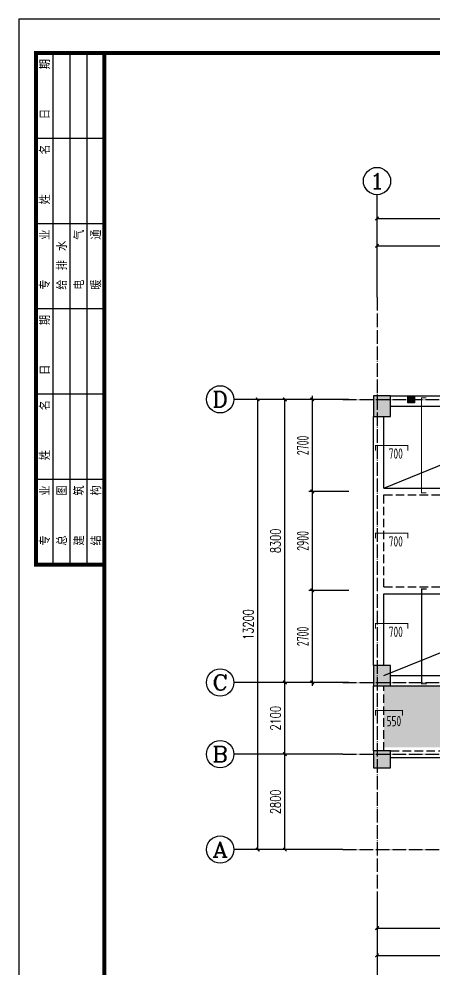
# Model space of a CAD drawing. Extents: x -441005 to 725361, y -182459 to 319313.
# Drawn here: x 139600 to 151772, y -119800 to -91950 of the extents above; entities that cross this region are included whole.
import ezdxf
from ezdxf.enums import TextEntityAlignment as Align

# ---------------------------------------------------------------- set-up
doc = ezdxf.new("R2010")
doc.units = 0
doc.header["$LTSCALE"] = 100
for name, pattern in [('DASHED', [0.75, 0.5, -0.25]), ('DOTE', [2.42, 2, -0.2, 0.02, -0.2]), ('HIDDEN', [7, 5, -2])]:
    doc.linetypes.add(name, pattern=pattern)
doc.layers.get('0').update_dxf_attribs({"linetype": 'CONTINUOUS'})
doc.layers.get('Defpoints').update_dxf_attribs({"linetype": 'CONTINUOUS'})
for name, color, linetype in [('AXIS', 3, 'CONTINUOUS'), ('AXIS_TEXT', 7, 'CONTINUOUS'), ('BEAM', 4, 'DASHED'), ('BEAM_CON', 4, 'CONTINUOUS'), ('B板筋标注', 7, 'CONTINUOUS'), ('B板细部尺寸标注', 9, 'CONTINUOUS'), ('COLU', 7, 'CONTINUOUS'), ('DOTE', 8, 'DOTE'), ('FSK_FREIN', 2, 'CONTINUOUS'), ('FSK_FTEXT', 4, 'CONTINUOUS'), ('GZ', 2, 'CONTINUOUS'), ('图框', 7, 'CONTINUOUS')]:
    doc.layers.add(name, color=color, linetype=linetype)
doc.styles.add('_TCH_AXIS', font='COMPLEX', dxfattribs={"bigfont": 'GBCBIG'})
doc.styles.add('_TCH_DIM_T3', font='simplex_.ttf', dxfattribs={"width": 0.705882, "bigfont": 'GBCBIG'})
doc.styles.add('BW_Rein', font='Tssdeng.shx', dxfattribs={"width": 0.7, "bigfont": 'hztxt.shx'})
doc.styles.add('COMPLEX', font='COMPLEX')
doc.styles.add('HZTXT', font='TXT', dxfattribs={"bigfont": 'HZTXT'})
doc.styles.add('TSSD_Dimension', font='tssdeng.shx', dxfattribs={"width": 0.62, "bigfont": '1.shx'})
doc.dimstyles.new('_TCH_ARCH&&100', dxfattribs={"dimtxt": 297.5, "dimasz": 100, "dimexe": 250, "dimexo": 300, "dimgap": 126.25, "dimtad": 1, "dimdec": 0, "dimzin": 0, "dimdsep": 46, "dimtxsty": '_TCH_DIM_T3', "dimblk": 'ARCHTICK', "dimcen": 0.09, "dimclrt": 7, "dimazin": 2, "dimtfac": 1, "dimtdec": 0, "dimtix": 1, "dimtmove": 2, "dimatfit": 3, "dimfxl": 0, "dimtolj": 1, "dimtzin": 0, "dimarcsym": 0})
doc.dimstyles.new('TSSD_100_100', dxfattribs={"dimtxt": 350, "dimasz": 100, "dimexe": 100, "dimexo": 250, "dimgap": 100, "dimtad": 1, "dimdec": 0, "dimzin": 0, "dimdsep": 46, "dimtxsty": 'TSSD_Dimension', "dimblk": 'ARCHTICK', "dimblk1": 'ARCHTICK', "dimblk2": 'ARCHTICK', "dimcen": 0, "dimdle": 100, "dimclrt": 7, "dimadec": 0, "dimazin": 0, "dimtfac": 1, "dimtdec": 0, "dimtix": 1, "dimtmove": 2, "dimatfit": 3, "dimfxl": 0, "dimtolj": 1, "dimtzin": 0, "dimarcsym": 0})

# ---------------------------------------------------------------- blocks, each defined once
blk = doc.blocks.new('_AXISO')
blk.add_circle((0, 0), 0.5)
at = {"layer": 'AXIS_TEXT', "style": 'COMPLEX', "width": 1.041667}
blk.add_attdef('A', text='', height=0.56, dxfattribs=at).set_placement((-0.25, -0.28), (0.25, -0.28), align=Align.FIT)
blk = doc.blocks.new('_ArchTick')
at = {"color": 0, "linetype": 'ByBlock', "const_width": 0.4}
blk.add_lwpolyline([(-0.5, -0.5), (0.5, 0.5)], dxfattribs=at)
blk = doc.blocks.new('*D10')
at = {"layer": 'AXIS', "color": 0, "lineweight": -2}
for p, q in [((148800, -113500), (147150, -113500)), ((147400, -116300), (147400, -113500)), ((148800, -116300), (147150, -116300))]:
    blk.add_line(p, q, dxfattribs=at)
at = {"layer": 'Defpoints', "color": 0}
for p in [(147400, -113500), (149100, -113500), (149100, -116300)]:
    blk.add_point(p, dxfattribs=at)
at = {"layer": 'AXIS', "color": 0, "lineweight": -2, "xscale": 100, "yscale": 100, "zscale": 100}
for p, rotation in [((147400, -113500), 90), ((147400, -116300), 270)]:
    blk.add_blockref('_ArchTick', p, dxfattribs=dict(at, rotation=rotation))
at = {"layer": 'AXIS', "color": 7, "insert": (147125, -114900), "char_height": 297.5, "attachment_point": 5, "rotation": 90, "style": '_TCH_DIM_T3'}
blk.add_mtext('\\A1;2800', dxfattribs=at)
blk = doc.blocks.new('*D11')
at = {"layer": 'AXIS', "color": 0, "lineweight": -2}
for p, q in [((148800, -111400), (147150, -111400)), ((147400, -113500), (147400, -111400)), ((148800, -113500), (147150, -113500))]:
    blk.add_line(p, q, dxfattribs=at)
at = {"layer": 'Defpoints', "color": 0}
for p in [(147400, -111400), (149100, -111400), (149100, -113500)]:
    blk.add_point(p, dxfattribs=at)
at = {"layer": 'AXIS', "color": 0, "lineweight": -2, "xscale": 100, "yscale": 100, "zscale": 100}
for p, rotation in [((147400, -111400), 90), ((147400, -113500), 270)]:
    blk.add_blockref('_ArchTick', p, dxfattribs=dict(at, rotation=rotation))
at = {"layer": 'AXIS', "color": 7, "insert": (147125, -112450), "char_height": 297.5, "attachment_point": 5, "rotation": 90, "style": '_TCH_DIM_T3'}
blk.add_mtext('\\A1;2100', dxfattribs=at)
blk = doc.blocks.new('*D12')
at = {"layer": 'AXIS', "color": 0, "lineweight": -2}
for p, q in [((148800, -103100), (147150, -103100)), ((147400, -111400), (147400, -103100)), ((148800, -111400), (147150, -111400))]:
    blk.add_line(p, q, dxfattribs=at)
at = {"layer": 'Defpoints', "color": 0}
for p in [(147400, -103100), (149100, -103100), (149100, -111400)]:
    blk.add_point(p, dxfattribs=at)
at = {"layer": 'AXIS', "color": 0, "lineweight": -2, "xscale": 100, "yscale": 100, "zscale": 100}
for p, rotation in [((147400, -103100), 90), ((147400, -111400), 270)]:
    blk.add_blockref('_ArchTick', p, dxfattribs=dict(at, rotation=rotation))
at = {"layer": 'AXIS', "color": 7, "insert": (147125, -107250), "char_height": 297.5, "attachment_point": 5, "rotation": 90, "style": '_TCH_DIM_T3'}
blk.add_mtext('\\A1;8300', dxfattribs=at)
blk = doc.blocks.new('*D13')
at = {"layer": 'AXIS', "color": 0, "lineweight": -2}
for p, q in [((150100, -99800), (150100, -98350)), ((156350, -99800), (156350, -98350)), ((150100, -98600), (156350, -98600))]:
    blk.add_line(p, q, dxfattribs=at)
at = {"layer": 'Defpoints', "color": 0}
for p in [(156350, -98600), (150100, -100100), (156350, -100100)]:
    blk.add_point(p, dxfattribs=at)
at = {"layer": 'AXIS', "color": 0, "lineweight": -2, "xscale": 100, "yscale": 100, "zscale": 100, "rotation": 180}
blk.add_blockref('_ArchTick', (150100, -98600), dxfattribs=at)
at = {"layer": 'AXIS', "color": 0, "lineweight": -2, "xscale": 100, "yscale": 100, "zscale": 100}
blk.add_blockref('_ArchTick', (156350, -98600), dxfattribs=at)
at = {"layer": 'AXIS', "color": 7, "insert": (153225, -98325), "char_height": 297.5, "attachment_point": 5, "style": '_TCH_DIM_T3'}
blk.add_mtext('\\A1;6250', dxfattribs=at)
blk = doc.blocks.new('*D20')
at = {"layer": 'AXIS', "color": 0, "lineweight": -2}
for p, q in [((150100, -117900), (150100, -118850)), ((156350, -117900), (156350, -118850)), ((150100, -118600), (156350, -118600))]:
    blk.add_line(p, q, dxfattribs=at)
at = {"layer": 'Defpoints', "color": 0}
for p in [(150100, -117600), (156350, -117600), (156350, -118600)]:
    blk.add_point(p, dxfattribs=at)
at = {"layer": 'AXIS', "color": 0, "lineweight": -2, "xscale": 100, "yscale": 100, "zscale": 100, "rotation": 180}
blk.add_blockref('_ArchTick', (150100, -118600), dxfattribs=at)
at = {"layer": 'AXIS', "color": 0, "lineweight": -2, "xscale": 100, "yscale": 100, "zscale": 100}
blk.add_blockref('_ArchTick', (156350, -118600), dxfattribs=at)
at = {"layer": 'AXIS', "color": 7, "insert": (153225, -118325), "char_height": 297.5, "attachment_point": 5, "style": '_TCH_DIM_T3'}
blk.add_mtext('\\A1;6250', dxfattribs=at)
blk = doc.blocks.new('*D26')
at = {"layer": 'AXIS', "color": 0, "lineweight": -2}
for p, q in [((148800, -103100), (146350, -103100)), ((146600, -116300), (146600, -103100)), ((148800, -116300), (146350, -116300))]:
    blk.add_line(p, q, dxfattribs=at)
at = {"layer": 'Defpoints', "color": 0}
for p in [(146600, -103100), (149100, -103100), (149100, -116300)]:
    blk.add_point(p, dxfattribs=at)
at = {"layer": 'AXIS', "color": 0, "lineweight": -2, "xscale": 100, "yscale": 100, "zscale": 100}
for p, rotation in [((146600, -103100), 90), ((146600, -116300), 270)]:
    blk.add_blockref('_ArchTick', p, dxfattribs=dict(at, rotation=rotation))
at = {"layer": 'AXIS', "color": 7, "insert": (146325, -109700), "char_height": 297.5, "attachment_point": 5, "rotation": 90, "style": '_TCH_DIM_T3'}
blk.add_mtext('\\A1;13200', dxfattribs=at)
blk = doc.blocks.new('*D30')
at = {"layer": 'AXIS', "color": 0, "lineweight": -2}
for p, q in [((150100, -117900), (150100, -119650)), ((203950, -117900), (203950, -119650)), ((150100, -119400), (203950, -119400))]:
    blk.add_line(p, q, dxfattribs=at)
at = {"layer": 'Defpoints', "color": 0}
for p in [(150100, -117600), (203950, -117600), (203950, -119400)]:
    blk.add_point(p, dxfattribs=at)
at = {"layer": 'AXIS', "color": 0, "lineweight": -2, "xscale": 100, "yscale": 100, "zscale": 100, "rotation": 180}
blk.add_blockref('_ArchTick', (150100, -119400), dxfattribs=at)
at = {"layer": 'AXIS', "color": 0, "lineweight": -2, "xscale": 100, "yscale": 100, "zscale": 100}
blk.add_blockref('_ArchTick', (203950, -119400), dxfattribs=at)
at = {"layer": 'AXIS', "color": 7, "insert": (177025, -119125), "char_height": 297.5, "attachment_point": 5, "style": '_TCH_DIM_T3'}
blk.add_mtext('\\A1;53850', dxfattribs=at)
blk = doc.blocks.new('*D35')
at = {"layer": 'B板细部尺寸标注', "color": 0, "lineweight": -2}
for p, q in [((148200, -103000), (148200, -105900)), ((149272, -103100), (148100, -103100)), ((149272, -105800), (148100, -105800))]:
    blk.add_line(p, q, dxfattribs=at)
at = {"layer": 'Defpoints', "color": 0}
for p in [(149522, -103100), (148200, -105800), (149522, -105800)]:
    blk.add_point(p, dxfattribs=at)
at = {"layer": 'B板细部尺寸标注', "color": 0, "lineweight": -2, "xscale": 100, "yscale": 100, "zscale": 100}
for p, rotation in [((148200, -103100), 90), ((148200, -105800), 270)]:
    blk.add_blockref('_ArchTick', p, dxfattribs=dict(at, rotation=rotation))
at = {"layer": 'B板细部尺寸标注', "color": 7, "insert": (147925, -104450), "char_height": 350, "attachment_point": 5, "rotation": 90, "style": 'TSSD_Dimension'}
blk.add_mtext('\\A1;2700', dxfattribs=at)
blk = doc.blocks.new('*D36')
at = {"layer": 'B板细部尺寸标注', "color": 0, "lineweight": -2}
for p, q in [((149272, -105800), (148100, -105800)), ((148200, -105700), (148200, -108800)), ((149272, -108700), (148100, -108700))]:
    blk.add_line(p, q, dxfattribs=at)
at = {"layer": 'Defpoints', "color": 0}
for p in [(149522, -105800), (148200, -108700), (149522, -108700)]:
    blk.add_point(p, dxfattribs=at)
at = {"layer": 'B板细部尺寸标注', "color": 0, "lineweight": -2, "xscale": 100, "yscale": 100, "zscale": 100}
for p, rotation in [((148200, -105800), 90), ((148200, -108700), 270)]:
    blk.add_blockref('_ArchTick', p, dxfattribs=dict(at, rotation=rotation))
at = {"layer": 'B板细部尺寸标注', "color": 7, "insert": (147925, -107250), "char_height": 350, "attachment_point": 5, "rotation": 90, "style": 'TSSD_Dimension'}
blk.add_mtext('\\A1;2900', dxfattribs=at)
blk = doc.blocks.new('*D37')
at = {"layer": 'B板细部尺寸标注', "color": 0, "lineweight": -2}
for p, q in [((148200, -108600), (148200, -111500)), ((149272, -108700), (148100, -108700)), ((149272, -111400), (148100, -111400))]:
    blk.add_line(p, q, dxfattribs=at)
at = {"layer": 'Defpoints', "color": 0}
for p in [(149522, -108700), (148200, -111400), (149522, -111400)]:
    blk.add_point(p, dxfattribs=at)
at = {"layer": 'B板细部尺寸标注', "color": 0, "lineweight": -2, "xscale": 100, "yscale": 100, "zscale": 100}
for p, rotation in [((148200, -108700), 90), ((148200, -111400), 270)]:
    blk.add_blockref('_ArchTick', p, dxfattribs=dict(at, rotation=rotation))
at = {"layer": 'B板细部尺寸标注', "color": 7, "insert": (147925, -110050), "char_height": 350, "attachment_point": 5, "rotation": 90, "style": 'TSSD_Dimension'}
blk.add_mtext('\\A1;2700', dxfattribs=at)
blk = doc.blocks.new('A2+1_2')
at = {"layer": '图框'}
for p, q in [((1000, 26000), (1000, 41000)), ((1500, 26000), (1500, 41000)), ((2000, 26000), (2000, 41000)), ((2500, 38500), (500, 38500)), ((2500, 36000), (500, 36000)), ((2500, 33500), (500, 33500)), ((2500, 31000), (500, 31000)), ((2500, 28500), (500, 28500))]:
    blk.add_line(p, q, dxfattribs=at)
blk.add_lwpolyline([(0, 0), (89100, 0), (89100, 42000), (0, 42000)], close=True, dxfattribs=at)
at = {"layer": '图框', "const_width": 120}
blk.add_lwpolyline([(2500, 41000), (500, 41000), (500, 26000), (2500, 26000)], dxfattribs=at)
blk.add_lwpolyline([(2500, 1000), (88100, 1000), (88100, 41000), (2500, 41000)], close=True, dxfattribs=at)
at = {"layer": '图框', "style": 'HZTXT'}
for s, p in [('日    期', (911, 39064)), ('姓    名', (911, 36564)), ('专    业', (911, 34064)), ('电    气', (1911, 34064)), ('暖    通', (2411, 34064)), ('给 排 水', (1411, 34064)), ('日    期', (911, 31564)), ('姓    名', (911, 29064)), ('专    业', (911, 26564)), ('总    图', (1411, 26564)), ('建    筑', (1911, 26564)), ('结    构', (2411, 26564))]:
    blk.add_text(s, height=300, rotation=90, dxfattribs=at).set_placement(p)
blk = doc.blocks.new('GZ')
at = {"layer": 'GZ'}
blk.add_hatch(color=252, dxfattribs=at).paths.add_polyline_path([(200, 0), (0, 0), (0, 200), (200, 200)])
at = {"layer": 'GZ', "color": 2}
blk.add_lwpolyline([(200, 0), (0, 0), (0, 200), (200, 200)], close=True, dxfattribs=at)
blk = doc.blocks.new('A$C7B5C40C7')
at = {"layer": 'GZ'}
blk.add_blockref('GZ', (1000, -200), dxfattribs=at)
blk = doc.blocks.new('*D1899')
at = {"layer": 'AXIS', "color": 0, "lineweight": -2}
for p, q in [((150100, -99000), (150100, -97550)), ((203950, -99000), (203950, -97550)), ((150100, -97800), (203950, -97800))]:
    blk.add_line(p, q, dxfattribs=at)
at = {"layer": 'Defpoints', "color": 0}
for p in [(203950, -97800), (150100, -99300), (203950, -99300)]:
    blk.add_point(p, dxfattribs=at)
at = {"layer": 'AXIS', "color": 0, "lineweight": -2, "xscale": 100, "yscale": 100, "zscale": 100, "rotation": 180}
blk.add_blockref('_ArchTick', (150100, -97800), dxfattribs=at)
at = {"layer": 'AXIS', "color": 0, "lineweight": -2, "xscale": 100, "yscale": 100, "zscale": 100}
blk.add_blockref('_ArchTick', (203950, -97800), dxfattribs=at)
at = {"layer": 'AXIS', "color": 7, "insert": (177025, -97525), "char_height": 297.5, "attachment_point": 5, "style": '_TCH_DIM_T3'}
blk.add_mtext('\\A1;53850', dxfattribs=at)

msp = doc.modelspace()

# ---------------------------------------------------------------- hatches: boundary and pattern name
at = {"layer": 'B板筋标注'}
h = msp.add_hatch(dxfattribs=at)
h.set_pattern_fill('CROSS', color=6, scale=50, style=0)
h.set_pattern_definition([(0, (150000, 0), (317.5, 317.5), [158.75, -476.25]), (90, (150079.38, -79.38), (-317.5, 317.5), [158.75, -476.25])])
h.paths.add_polyline_path([(150300, -113300), (190650, -113300), (190650, -113500), (205650, -113500), (205650, -111500), (197750, -111500), (197750, -111200), (190950, -111200), (190950, -111500), (150300, -111500)])
at = {"layer": 'COLU'}
for points in [[(150500, -103600), (150500, -103000), (150000, -103000), (150000, -103600)], [(150500, -111500), (150500, -110900), (150000, -110900), (150000, -111500)], [(150500, -113900), (150500, -113400), (150000, -113400), (150000, -113900)]]:
    msp.add_hatch(color=251, dxfattribs=at).paths.add_polyline_path(points)

# ---------------------------------------------------------------- linework, layer by layer
at = {"layer": 'AXIS'}
for p, q in [((150100, -100100), (150100, -97100)), ((149100, -103100), (145900, -103100)), ((149100, -111400), (145900, -111400)), ((149100, -113500), (145900, -113500)), ((149100, -116300), (145900, -116300)), ((150100, -117600), (150100, -120100))]:
    msp.add_line(p, q, dxfattribs=at)
at = {"layer": 'BEAM', "linetype": 'HIDDEN', "ltscale": 0.5}
for p, q in [((150300, -105900), (156200, -105900)), ((150300, -108600), (150300, -105900)), ((150300, -108600), (156200, -108600)), ((150300, -113400), (150300, -111500)), ((150500, -113400), (156100, -113400))]:
    msp.add_line(p, q, dxfattribs=at)
at = {"layer": 'BEAM_CON'}
for p, q in [((150500, -103000), (156100, -103000)), ((150500, -103300), (156100, -103300)), ((150000, -110900), (150000, -103600)), ((150300, -105700), (150300, -103600)), ((150300, -105700), (156200, -105700)), ((150300, -108800), (156200, -108800)), ((150300, -110900), (150300, -108800)), ((150500, -111200), (156100, -111200)), ((150000, -113400), (150000, -111500)), ((150500, -111500), (156100, -111500)), ((150500, -113600), (156100, -113600))]:
    msp.add_line(p, q, dxfattribs=at)
at = {"layer": 'B板筋标注'}
for p, q in [((150300, -105700), (156200, -103300)), ((150300, -111200), (156200, -108800))]:
    msp.add_line(p, q, dxfattribs=at)
at = {"layer": 'COLU'}
for points in [[(150500, -103600), (150500, -103000), (150000, -103000), (150000, -103600)], [(150500, -111500), (150500, -110900), (150000, -110900), (150000, -111500)], [(150500, -113900), (150500, -113400), (150000, -113400), (150000, -113900)]]:
    msp.add_lwpolyline(points, close=True, dxfattribs=at)
at = {"layer": 'DOTE', "ltscale": 2}
for p, q in [((150100, -100100), (150100, -117600)), ((149100, -103100), (207300, -103100)), ((149100, -111400), (207200, -111400)), ((149100, -113500), (207300, -113500)), ((149100, -116300), (207300, -116300))]:
    msp.add_line(p, q, dxfattribs=at)
at = {"layer": 'FSK_FREIN', "const_width": 30}
for points in [[(151550.5, -105840), (151400.5, -105840), (151400.5, -103060), (151550.5, -103060)], [(150060, -104600), (150060, -104450), (151000, -104450), (151000, -104600)], [(150060, -107175), (150060, -107025), (151000, -107025), (151000, -107175)], [(151559.9, -111440), (151409.9, -111440), (151409.9, -108660), (151559.9, -108660)], [(150060, -109825), (150060, -109675), (151000, -109675), (151000, -109825)], [(150060, -112375), (150060, -112225), (150850, -112225), (150850, -112375)]]:
    msp.add_lwpolyline(points, dxfattribs=at)

# ---------------------------------------------------------------- block references
msp.add_blockref('A2+1_2', (139600, -133950))
at = {"layer": 'AXIS'}
ref = msp.add_blockref('_AXISO', (150100, -96700), dxfattribs=dict(at, xscale=800, yscale=800, zscale=800))
ref.add_attrib('A', '1', dxfattribs={"layer": 'AXIS_TEXT', "height": 452.5, "style": '_TCH_AXIS', "width": 2.333333}).set_placement((149873.7, -96926.3), (150326.3, -96926.3), align=Align.FIT)
ref = msp.add_blockref('_AXISO', (145500, -103100), dxfattribs=dict(at, xscale=800, yscale=800, zscale=800))
ref.add_attrib('A', 'D', dxfattribs={"layer": 'AXIS_TEXT', "height": 452.5, "style": '_TCH_AXIS', "width": 1.235294}).set_placement((145273.7, -103326.3), (145726.3, -103326.3), align=Align.FIT)
ref = msp.add_blockref('_AXISO', (145500, -111400), dxfattribs=dict(at, xscale=800, yscale=800, zscale=800))
ref.add_attrib('A', 'C', dxfattribs={"layer": 'AXIS_TEXT', "height": 452.5, "style": '_TCH_AXIS', "width": 1.4}).set_placement((145273.7, -111626.3), (145726.3, -111626.3), align=Align.FIT)
ref = msp.add_blockref('_AXISO', (145500, -113500), dxfattribs=dict(at, xscale=800, yscale=800, zscale=800))
ref.add_attrib('A', 'B', dxfattribs={"layer": 'AXIS_TEXT', "height": 452.5, "style": '_TCH_AXIS', "width": 1.235294}).set_placement((145273.7, -113726.3), (145726.3, -113726.3), align=Align.FIT)
ref = msp.add_blockref('_AXISO', (145500, -116300), dxfattribs=dict(at, xscale=800, yscale=800, zscale=800))
ref.add_attrib('A', 'A', dxfattribs={"layer": 'AXIS_TEXT', "height": 452.5, "style": '_TCH_AXIS', "width": 1.166667}).set_placement((145273.7, -116526.3), (145726.3, -116526.3), align=Align.FIT)
at = {"layer": 'GZ'}
msp.add_blockref('A$C7B5C40C7', (150000, -103000), dxfattribs=at)

# ---------------------------------------------------------------- texts
at = {"layer": 'FSK_FTEXT', "style": 'BW_Rein', "width": 0.7}
for p in [(150650, -104540), (150650, -107115), (150650, -109765)]:
    msp.add_text('700', height=300, dxfattribs=at).set_placement(p, align=Align.TOP_CENTER)
msp.add_text('550', height=300, dxfattribs=at).set_placement((150380, -112382.5), align=Align.TOP_LEFT)

# ---------------------------------------------------------------- dimensions: what is measured, and where the dimension line sits
at = {"layer": 'AXIS'}
for p1, p2, distance, picture, middle in [((150100, -99300), (203950, -99300), 1500, '*D1899', (177025, -97525)), ((150100, -100100), (156350, -100100), 1500, '*D13', (153225, -98325)), ((149100, -116300), (149100, -103100), 2500, '*D26', (146325, -109700)), ((149100, -111400), (149100, -103100), 1700, '*D12', (147125, -107250)), ((149100, -113500), (149100, -111400), 1700, '*D11', (147125, -112450)), ((149100, -116300), (149100, -113500), 1700, '*D10', (147125, -114900)), ((150100, -117600), (156350, -117600), -1000, '*D20', (153225, -118325)), ((150100, -117600), (203950, -117600), -1800, '*D30', (177025, -119125))]:
    dim = msp.add_aligned_dim(p1=p1, p2=p2, distance=distance, dimstyle='_TCH_ARCH&&100', dxfattribs=at)
    dim.commit()
    dim.dimension.update_dxf_attribs({"geometry": picture, "text_midpoint": middle})
at = {"layer": 'B板细部尺寸标注'}
for base, p1, p2, picture, middle in [((148200, -105800), (149521.6, -103100), (149521.6, -105800), '*D35', (147925, -104450)), ((148200, -108700), (149521.6, -105800), (149521.6, -108700), '*D36', (147925, -107250)), ((148200, -111400), (149521.6, -108700), (149521.6, -111400), '*D37', (147925, -110050))]:
    dim = msp.add_linear_dim(base=base, p1=p1, p2=p2, angle=90, dimstyle='TSSD_100_100', dxfattribs=at)
    dim.commit()
    dim.dimension.update_dxf_attribs({"geometry": picture, "text_midpoint": middle})

doc.saveas('drawing.dxf')
